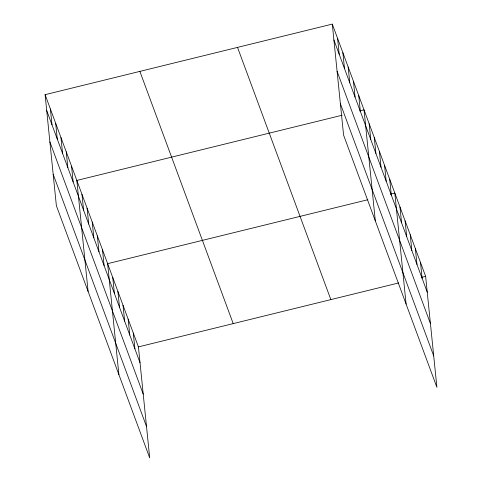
<?xml version="1.0" encoding="UTF-8"?>
<svg xmlns="http://www.w3.org/2000/svg" width="482" height="482" viewBox="0 0 482 482"><rect width="100%" height="100%" fill="white"/><g stroke="black" fill="none" stroke-linecap="round" stroke-linejoin="round"><path stroke-width="0.72" d="M45.097 94.677L138.424 346.895L149.703 457.9L56.37 205.681L45.097 94.677L332.297 24.1L425.63 276.319L436.903 387.323L343.576 135.105L332.297 24.1M342.16 115.228L76.831 180.431L88.104 291.435M359.656 110.926L364.031 109.854L375.309 220.858M367.856 199.717L107.625 263.66L118.903 374.671M390.456 194.162L394.83 193.089L406.103 304.094M138.424 346.895L398.656 282.946M421.256 277.391L425.63 276.319M333.906 39.952L427.239 292.17M337.099 71.354L430.426 323.573M340.382 103.708L433.716 355.927M237.524 47.387L330.851 299.605M139.87 71.384L233.204 323.603M46.706 110.523L140.033 362.741M49.893 141.925L143.226 394.143M53.183 174.279L146.51 426.498M420.497 262.449L422.105 278.295M415.363 248.573L416.972 264.425M410.23 234.704L411.839 250.556M405.097 220.828L406.706 236.68M399.964 206.959L401.572 222.811M389.697 179.214L391.306 195.065M384.564 165.344L386.172 181.196M379.43 151.469L381.039 167.32M374.297 137.599L375.906 153.451M369.164 123.723L370.772 139.575M358.741 95.563L360.349 111.414M353.451 81.271L355.065 97.123M348.167 66.98L349.775 82.826M342.877 52.683L344.485 68.534M337.587 38.391L339.195 54.243M133.291 333.02L134.906 348.872M128.158 319.15L129.772 335.002M123.024 305.275L124.639 321.126M117.891 291.405L119.506 307.257M112.758 277.536L114.373 293.381M102.491 249.79L104.106 265.642M97.358 235.915L98.973 251.767M92.225 222.045L93.839 237.897M87.091 208.17L88.706 224.022M81.964 194.3L83.573 210.152M71.541 166.133L73.15 181.985M66.251 151.842L67.86 167.694M60.961 137.551L62.57 153.403M55.671 123.259L57.286 139.111M50.387 108.968L51.996 124.82"/></g></svg>
